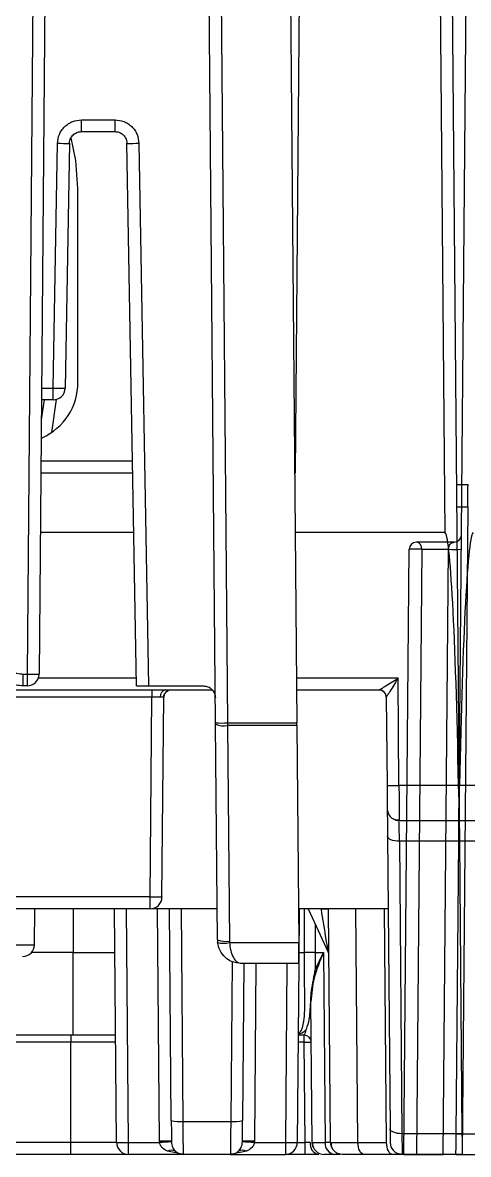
# Model space of a CAD drawing. Header units: inches. Extents: x 897.4 to 914.4, y -8.5 to 2.5.
# Drawn here: x 907.693 to 908.061, y -6.024 to -5.089 of the extents above; entities that cross this region are included whole.
import ezdxf

# ---------------------------------------------------------------- set-up
doc = ezdxf.new("R2010")
doc.units = ezdxf.units.IN
doc.header["$LTSCALE"] = 4
doc.header["$MEASUREMENT"] = 0
doc.layers.get('0').update_dxf_attribs({"linetype": 'CONTINUOUS'})

msp = doc.modelspace()

# ---------------------------------------------------------------- linework, layer by layer
for p, q in [((908.03088, -4.29448), (908.04149, -5.51037)), ((908.04072, -4.29457), (908.05325, -5.73021)), ((907.70505, -4.66343), (907.69664, -5.62718)), ((907.71489, -4.66343), (907.70648, -5.62718)), ((907.85224, -5.66753), (907.84369, -4.6872)), ((907.85353, -4.6872), (907.86208, -5.66753)), ((907.91071, -4.6872), (907.91926, -5.66753)), ((908.05325, -5.73021), (908.06122, -4.81731)), ((907.9181, -5.46098), (907.92155, -5.06509)), ((907.74146, -5.16951), (907.76927, -5.16951)), ((907.74146, -5.17926), (907.74146, -5.16951)), ((907.76927, -5.17926), (907.76927, -5.16951)), ((907.74146, -5.17926), (907.76927, -5.17926)), ((907.71825, -5.39096), (907.72178, -5.18885)), ((907.73162, -5.18893), (907.72809, -5.39105)), ((907.78693, -5.63694), (907.77911, -5.18893)), ((907.78895, -5.18885), (907.79677, -5.63694)), ((907.73863, -5.38635), (907.73863, -5.22611)), ((907.70854, -5.39096), (907.71825, -5.39096)), ((907.71825, -5.40072), (907.71825, -5.39096)), ((907.71079, -5.40072), (907.70831, -5.41723)), ((907.71825, -5.40072), (907.70846, -5.40072)), ((907.72078, -5.40039), (907.71667, -5.42776)), ((907.78369, -5.45131), (907.70801, -5.45131)), ((907.70793, -5.46098), (907.78386, -5.46098)), ((907.91746, -5.46098), (907.9181, -5.46098)), ((908.06063, -5.471), (908.05099, -5.471)), ((908.05114, -5.48897), (908.06048, -5.48897)), ((908.06048, -5.48897), (908.05581, -6.02375)), ((907.78472, -5.51037), (907.7075, -5.51037)), ((908.04149, -5.51037), (907.91789, -5.51037)), ((908.04924, -5.51824), (908.01801, -5.51824)), ((908.00774, -6.02375), (908.01211, -5.52409)), ((908.02253, -5.52409), (908.01817, -6.02375)), ((908.02253, -5.52409), (908.04462, -5.52409)), ((908.04026, -6.02375), (908.04462, -5.52409)), ((907.6935, -5.62718), (907.69664, -5.62718)), ((907.6935, -5.63694), (907.6935, -5.62718)), ((907.69664, -5.62718), (907.69664, -5.63694)), ((907.78682, -5.63062), (907.70583, -5.63062)), ((908.00287, -5.63062), (907.91894, -5.63062)), ((908.00364, -5.71915), (908.00287, -5.63062)), ((907.29708, -5.64029), (907.84948, -5.64029)), ((907.69664, -5.63694), (907.6935, -5.63694)), ((907.79677, -5.63694), (907.84222, -5.63694)), ((907.79961, -5.64029), (907.79961, -5.64614)), ((907.81192, -5.64144), (907.81319, -5.6407)), ((907.91903, -5.64029), (907.98726, -5.64029)), ((907.98726, -5.64029), (907.98726, -5.64029)), ((907.79961, -5.64614), (907.67998, -5.64614)), ((907.79817, -5.81124), (907.79961, -5.64614)), ((907.80801, -5.81124), (907.80945, -5.64614)), ((907.99317, -5.64614), (907.99306, -5.64507)), ((907.99317, -5.64614), (907.99316, -5.64614)), ((907.99316, -5.64614), (907.9938, -5.71906)), ((907.85225, -5.66865), (907.85224, -5.66753)), ((907.8538, -5.84665), (907.85225, -5.66865)), ((907.86208, -5.66753), (907.91926, -5.66753)), ((907.86208, -5.66753), (907.86209, -5.66976)), ((907.91928, -5.66976), (907.86209, -5.66976)), ((907.86209, -5.66976), (907.86365, -5.84776)), ((907.91928, -5.66976), (907.91926, -5.66753)), ((907.91928, -5.66976), (907.92085, -5.84888)), ((908.05282, -5.71915), (908.00364, -5.71915)), ((908.10286, -5.71915), (908.05368, -5.71915)), ((908.00381, -5.74816), (908.05341, -5.74816)), ((908.05309, -5.74816), (908.10269, -5.74816)), ((907.99417, -5.76114), (907.99628, -6.00263)), ((908.05355, -5.76521), (908.00401, -5.76521)), ((908.00401, -5.76521), (908.00612, -6.0067)), ((908.05084, -6.0067), (908.05294, -5.76521)), ((908.10249, -5.76521), (908.05294, -5.76521)), ((908.05355, -5.76521), (908.05566, -6.0067)), ((907.79817, -5.81124), (907.68089, -5.81124)), ((907.79817, -5.821), (907.79817, -5.81124)), ((907.79817, -5.821), (907.68089, -5.821)), ((907.70281, -5.85061), (907.70307, -5.821)), ((907.7347, -5.821), (907.7347, -5.85703)), ((907.77056, -6.01399), (907.76888, -5.821)), ((907.78041, -6.01399), (907.77872, -5.821)), ((907.85358, -5.821), (907.7997, -5.821)), ((907.80599, -6.01291), (907.80431, -5.821)), ((907.81568, -5.99585), (907.81416, -5.821)), ((907.82552, -5.99654), (907.82399, -5.821)), ((907.99469, -5.821), (907.9206, -5.821)), ((907.92138, -5.821), (907.92099, -5.86545)), ((907.92552, -5.85703), (907.92552, -5.821)), ((907.92861, -5.821), (907.94526, -5.8567)), ((907.94716, -6.01399), (907.94548, -5.821)), ((907.9698, -6.01399), (907.96812, -5.821)), ((907.99342, -6.01399), (907.99174, -5.821)), ((907.93448, -5.83358), (907.93448, -5.85703)), ((907.8538, -5.84665), (907.85395, -5.84888)), ((907.86365, -5.84776), (907.86372, -5.84888)), ((907.86372, -5.84888), (907.92085, -5.84888)), ((907.44375, -5.85061), (907.70281, -5.85061)), ((907.7347, -5.85703), (907.70036, -5.85703)), ((907.7347, -5.92533), (907.7347, -5.85703)), ((907.7347, -5.85703), (907.76919, -5.85703)), ((907.92106, -5.85703), (907.92552, -5.85703)), ((907.93438, -5.87129), (907.94139, -5.85703)), ((907.93448, -5.85703), (907.93438, -5.87129)), ((907.93448, -5.85703), (907.94139, -5.85703)), ((907.94139, -5.85703), (907.94276, -6.01399)), ((907.86589, -5.86454), (907.86474, -5.99654)), ((907.921, -5.86616), (907.87349, -5.86616)), ((907.87571, -5.86616), (907.87458, -5.99585)), ((907.88555, -5.86616), (907.88427, -6.01291)), ((907.91114, -5.86616), (907.90985, -6.01399)), ((907.92098, -5.86616), (907.91969, -6.01399)), ((907.93201, -6.01399), (907.93099, -5.8978)), ((907.7347, -5.92533), (907.61555, -5.92533)), ((907.73273, -5.93118), (907.65538, -5.93118)), ((907.73273, -5.92533), (907.73273, -5.93118)), ((907.73273, -6.01399), (907.73273, -5.93118)), ((907.76984, -5.93118), (907.73273, -5.93118)), ((907.92538, -5.93118), (907.92042, -5.93118)), ((907.92538, -5.92533), (907.92047, -5.92533)), ((907.92538, -5.93118), (907.92538, -5.92533)), ((907.9261, -6.01399), (907.92538, -5.93118)), ((907.82552, -5.99654), (907.86474, -5.99654)), ((908.05566, -6.0067), (908.00612, -6.0067)), ((908.05084, -6.0067), (908.10038, -6.0067)), ((907.73273, -6.01399), (907.65521, -6.01399)), ((907.73273, -6.02375), (907.73273, -6.01399)), ((907.77056, -6.01399), (907.73273, -6.01399)), ((907.78041, -6.01399), (907.80602, -6.01399)), ((907.78041, -6.02375), (907.78041, -6.01399)), ((907.80602, -6.01399), (907.80599, -6.01291)), ((907.81583, -6.01291), (907.81585, -6.01351)), ((907.87441, -6.01351), (907.87443, -6.01291)), ((907.88427, -6.01291), (907.88423, -6.01399)), ((907.88423, -6.01399), (907.90985, -6.01399)), ((907.90985, -6.01399), (907.90985, -6.02375)), ((907.91969, -6.01399), (907.9261, -6.01399)), ((907.9261, -6.02375), (907.9261, -6.01399)), ((907.93201, -6.01399), (907.93269, -6.014)), ((907.94716, -6.01399), (907.94276, -6.01399)), ((907.94716, -6.01399), (907.94793, -6.014)), ((907.9698, -6.01399), (907.99342, -6.01399)), ((907.73273, -6.02375), (907.65521, -6.02375)), ((907.82568, -6.02375), (907.78041, -6.02375)), ((907.82223, -6.02308), (907.81242, -6.02118)), ((907.86458, -6.02375), (907.82568, -6.02375)), ((907.87784, -6.02118), (907.86458, -6.02375)), ((907.86458, -6.02375), (907.90985, -6.02375)), ((907.9261, -6.02375), (907.90985, -6.02375)), ((907.95547, -6.02375), (907.95026, -6.02375)), ((907.99834, -6.02375), (907.97472, -6.02375)), ((908.00248, -6.02375), (907.99834, -6.02375)), ((908.05581, -6.02375), (908.00622, -6.02375)), ((908.00774, -6.02375), (908.01365, -6.02375)), ((908.01365, -6.02375), (908.01817, -6.02375)), ((908.01817, -6.02375), (908.04026, -6.02375)), ((908.04478, -6.02375), (908.04026, -6.02375)), ((908.05069, -6.02375), (908.04478, -6.02375)), ((908.05069, -6.02375), (908.10028, -6.02375))]:
    msp.add_line(p, q)
at = {"flags": 128}
for points in [[(907.73863, -5.22611), (907.73699, -5.20309), (907.73315, -5.18433)], [(908.06048, -5.48897), (908.06051, -5.48538), (908.06054, -5.48198), (908.06057, -5.47887), (908.06059, -5.47617), (908.06061, -5.47397), (908.06062, -5.47234), (908.06063, -5.47133), (908.06063, -5.471)], [(908.05309, -5.74816), (908.0531, -5.7476), (908.05311, -5.74595), (908.05314, -5.74327), (908.05317, -5.73965), (908.05321, -5.73525), (908.05325, -5.73021)], [(908.05325, -5.73021), (908.05329, -5.73525), (908.05333, -5.73966), (908.05336, -5.74327), (908.05339, -5.74595), (908.0534, -5.7476), (908.05341, -5.74816)], [(908.05294, -5.76521), (908.05299, -5.7604), (908.05302, -5.75621), (908.05305, -5.75278), (908.05307, -5.75025), (908.05309, -5.74869), (908.05309, -5.74816)], [(908.05341, -5.74816), (908.05341, -5.74869), (908.05342, -5.75025), (908.05345, -5.75279), (908.05348, -5.75621), (908.05351, -5.7604), (908.05355, -5.76521)], [(908.00401, -5.76521), (908.0021, -5.76514), (908.00025, -5.76492), (907.99855, -5.76455), (907.99706, -5.76405), (907.99584, -5.76343), (907.99493, -5.76272), (907.99436, -5.76194), (907.99417, -5.76114)], [(907.921, -5.86616), (907.92099, -5.86584), (907.92099, -5.86489), (907.92097, -5.86333), (907.92095, -5.86122), (907.92093, -5.85863), (907.92091, -5.85564), (907.92088, -5.85236), (907.92085, -5.84888)], [(908.00612, -6.0067), (908.0042, -6.00664), (908.00236, -6.00641), (908.00066, -6.00604), (907.99917, -6.00554), (907.99795, -6.00492), (907.99704, -6.00421), (907.99647, -6.00344), (907.99628, -6.00263)], [(908.05069, -6.02375), (908.05069, -6.02323), (908.05071, -6.02167), (908.05073, -6.01913), (908.05076, -6.0157), (908.05079, -6.01151), (908.05084, -6.0067)], [(908.05566, -6.0067), (908.0557, -6.01151), (908.05574, -6.0157), (908.05577, -6.01913), (908.05579, -6.02167), (908.05581, -6.02323), (908.05581, -6.02375)], [(907.93276, -6.0177), (907.93221, -6.0159), (907.93201, -6.01399)], [(907.97472, -6.02375), (907.97377, -6.02356), (907.97285, -6.02301), (907.972, -6.02211), (907.97126, -6.0209), (907.97064, -6.01942), (907.97019, -6.01773), (907.9699, -6.0159), (907.9698, -6.01399)], [(907.99834, -6.02375), (907.99739, -6.02356), (907.99647, -6.02301), (907.99562, -6.02211), (907.99488, -6.0209), (907.99427, -6.01942), (907.99381, -6.01773), (907.99352, -6.0159), (907.99342, -6.01399)], [(907.81905, -6.02118), (907.81975, -6.02176), (907.81986, -6.02184)], [(907.87021, -6.02198), (907.87051, -6.02176), (907.87121, -6.02118)], [(907.957, -6.02375), (907.9551, -6.02356), (907.95335, -6.02305)], [(908.00622, -6.02375), (908.00431, -6.02356), (908.00352, -6.02337)]]:
    msp.add_lwpolyline(points, dxfattribs=at)
for centre, radius, start, end in [((907.72916, -4.90682), 0.28213, 268.50057, 270.49933), ((907.78157, -4.90682), 0.28213, 269.50067, 271.49943), ((907.68862, -5.38635), 0.05001, 294.07142, 0), ((907.71825, -5.39088), 0.00984, 270, 359), ((908.04924, -5.51233), 0.00591, 270, 359.5), ((908.01801, -5.52414), 0.00591, 90, 179.5), ((908.01722, -5.52352), 0.00534, 353.86181, 81.52913), ((908.016, -5.58571), 0.06174, 88.13235, 93.61496), ((908.01685, -5.69602), 0.17202, 88.10605, 89.61312), ((908.04983, -5.40654), 0.11767, 267.46021, 272.53979), ((907.69664, -5.6271), 0.00984, 270, 359.5), ((907.81177, -5.64543), 0.00525, 101.28525, 187.51751), ((907.81535, -5.64619), 0.00591, 90, 179.5), ((907.98726, -5.64619), 0.00591, 0.5, 90), ((907.98726, -5.64619), 0.0059, 56.97846, 89.99672), ((907.98726, -5.64619), 0.0059, 10.91639, 56.97932), ((907.85716, -5.38551), 0.28206, 269.00032, 270.99968), ((907.85949, -5.64872), 0.0212, 250.0361, 277.05369), ((907.99995, -5.57808), 0.14111, 267.50153, 271.49869), ((908.00381, -5.73832), 0.00984, 180.5, 221.36328), ((908.00381, -5.73832), 0.00984, 238.59297, 270), ((907.79817, -5.81115), 0.00984, 270, 359.5), ((907.94253, -5.99021), 0.16892, 88.99846, 91.00154), ((907.86104, -5.82672), 0.0212, 250.03721, 277.05175), ((907.85884, -5.82849), 0.02097, 256.52849, 283.47151), ((907.69297, -5.85052), 0.00984, 270, 359.5), ((907.93, -6.20745), 0.35045, 89.26719, 90.73281), ((907.93991, -5.8592), 0.00591, 0.5, 25), ((907.92782, -5.89785), 0.00317, 0.84617, 29.10891), ((907.92538, -5.93123), 0.00591, 0.5, 90), ((907.8228, -5.96465), 0.03201, 257.14495, 274.87727), ((907.86746, -5.96465), 0.032, 265.12221, 282.85568), ((907.78041, -6.01391), 0.00984, 180.5, 270), ((907.81091, -6.29493), 0.28206, 89.00032, 90.99968), ((907.82539, -6.30636), 0.29301, 91.86661, 93.7902), ((907.86487, -6.30629), 0.29294, 86.20958, 88.13361), ((907.87935, -6.29493), 0.28205, 89.0003, 90.9997), ((907.90985, -6.01391), 0.00984, 270, 359.5), ((907.93895, -6.01518), 0.00875, 172.47951, 258.71645), ((907.9516, -6.01496), 0.00889, 173.76732, 261.36346), ((907.957, -6.01391), 0.00984, 180.5, 209.931), ((908.00622, -6.01391), 0.00984, 180.5, 221.36328), ((907.81574, -6.02612), 0.00595, 56.13624, 123.86376), ((907.82568, -6.01391), 0.00984, 239.52605, 270), ((907.86458, -6.01391), 0.00984, 270, 302.35344), ((907.87452, -6.02612), 0.00595, 56.13708, 123.86292), ((907.94185, -6.01391), 0.00984, 225.04334, 270)]:
    msp.add_arc(centre, radius, start, end)
for centre, major_axis, start_param, end_param in [((908.04395, -5.79235), (-0.00246, 0.28198), 4.974678, 6.282881), ((908.06255, -5.79235), (0.00246, 0.28198), 0.000305, 1.308507)]:
    msp.add_ellipse(centre, major_axis=major_axis, ratio=0.034903, start_param=start_param, end_param=end_param)
for points, knots in [([(907.72178, -5.18885), (907.72208, -5.1864), (907.72255, -5.18264), (907.72502, -5.17814), (907.72755, -5.17508), (907.73067, -5.17257), (907.73522, -5.17017), (907.73901, -5.16977), (907.74146, -5.16951)], [0, 0, 0, 0, 0.239689, 0.368347, 0.500006, 0.628663, 0.760322, 1, 1, 1, 1]), ([(907.76927, -5.16951), (907.77172, -5.16977), (907.77549, -5.17016), (907.78003, -5.17256), (907.78314, -5.17503), (907.7857, -5.17811), (907.78818, -5.18261), (907.78865, -5.1864), (907.78895, -5.18885)], [0, 0, 0, 0, 0.239678, 0.368337, 0.499991, 0.628652, 0.760311, 1, 1, 1, 1]), ([(907.73162, -5.18893), (907.73169, -5.18815), (907.73182, -5.18662), (907.73266, -5.18454), (907.73383, -5.18278), (907.73566, -5.181), (907.73824, -5.17956), (907.74044, -5.17936), (907.74146, -5.17926)], [0, 0, 0, 0, 0.1541562, 0.30005, 0.4376721, 0.5670161, 0.7999079, 1, 1, 1, 1]), ([(907.76927, -5.17926), (907.77029, -5.17936), (907.7725, -5.17956), (907.77507, -5.181), (907.7769, -5.18278), (907.77807, -5.18454), (907.77891, -5.18662), (907.77904, -5.18815), (907.77911, -5.18893)], [0, 0, 0, 0, 0.200083, 0.432975, 0.562327, 0.699949, 0.845843, 1, 1, 1, 1]), ([(907.71825, -5.39096), (907.71954, -5.39098), (907.72212, -5.39103), (907.72537, -5.39106), (907.72765, -5.39108), (907.72795, -5.39106), (907.72809, -5.39105)], [0, 0, 0, 0, 0.249998, 0.499998, 0.749985, 1, 1, 1, 1]), ([(908.04462, -5.52409), (908.04463, -5.52391), (908.04465, -5.52353), (908.04476, -5.52274), (908.04517, -5.52122), (908.04666, -5.51875), (908.04815, -5.51846), (908.04924, -5.51824)], [0, 0, 0, 0, 0.031859, 0.066121, 0.146361, 0.3726, 1, 1, 1, 1]), ([(908.05341, -5.51652), (908.05308, -5.51683), (908.05254, -5.51732), (908.05185, -5.51763), (908.05159, -5.51774)], [0, 0, 0, 0, 0.62144, 1, 1, 1, 1]), ([(907.6935, -5.63694), (907.68948, -5.63658), (907.68085, -5.6358), (907.66838, -5.62904), (907.65996, -5.61931), (907.65546, -5.60918), (907.65465, -5.60343), (907.65424, -5.60048)], [0, 0, 0, 0, 0.204935, 0.439693, 0.704161, 0.848323, 1, 1, 1, 1]), ([(907.66406, -5.59984), (907.66469, -5.60335), (907.66601, -5.61064), (907.67295, -5.61979), (907.68258, -5.62603), (907.68995, -5.62681), (907.6935, -5.62718)], [0, 0, 0, 0, 0.241043, 0.500005, 0.758963, 1, 1, 1, 1]), ([(907.69664, -5.62718), (907.69793, -5.62719), (907.70051, -5.62721), (907.70376, -5.62722), (907.70604, -5.62721), (907.70633, -5.62719), (907.70648, -5.62718)], [0, 0, 0, 0, 0.249998, 0.499991, 0.749994, 1, 1, 1, 1]), ([(907.98726, -5.64029), (907.98734, -5.64025), (907.9875, -5.64018), (907.98849, -5.6396), (907.98996, -5.63868), (907.9928, -5.63692), (907.9972, -5.63419), (908.00096, -5.63182), (908.00287, -5.63062)], [0, 0, 0, 0, 0.082518, 0.174948, 0.282278, 0.407726, 0.69957, 1, 1, 1, 1]), ([(908.00287, -5.63062), (908.00168, -5.63253), (907.99934, -5.63631), (907.99661, -5.6407), (907.99484, -5.64352), (907.99391, -5.64498), (907.99331, -5.64593), (907.99321, -5.64607), (907.99317, -5.64614)], [0, 0, 0, 0, 0.300432, 0.592273, 0.717712, 0.825034, 0.917465, 1, 1, 1, 1]), ([(907.78693, -5.63694), (907.78706, -5.63694), (907.78732, -5.63694), (907.78908, -5.63694), (907.791, -5.63694), (907.79275, -5.63694), (907.7947, -5.63694), (907.79608, -5.63694), (907.79677, -5.63694)], [0, 0, 0, 0, 0.2324894, 0.4761947, 0.6028739, 0.732399, 0.8647763, 1, 1, 1, 1]), ([(907.8094, -5.64614), (907.80943, -5.64558), (907.80947, -5.64484), (907.80981, -5.64419), (907.8099, -5.64403)], [0, 0, 0, 0, 0.748273, 1, 1, 1, 1]), ([(907.84222, -5.63694), (907.8435, -5.63709), (907.84607, -5.63738), (907.84931, -5.63963), (907.85159, -5.64285), (907.8519, -5.64542), (907.85206, -5.6467)], [0, 0, 0, 0, 0.249999, 0.500002, 0.749999, 1, 1, 1, 1]), ([(907.80657, -5.64612), (907.80608, -5.64612), (907.80512, -5.64613), (907.80339, -5.64614), (907.80154, -5.64614), (907.80025, -5.64614), (907.79961, -5.64614)], [0, 0, 0, 0, 0.249987, 0.499982, 0.749997, 1, 1, 1, 1]), ([(907.80945, -5.64614), (907.80941, -5.64614), (907.80934, -5.64614), (907.80875, -5.64614), (907.80786, -5.64613), (907.807, -5.64612), (907.80657, -5.64612)], [0, 0, 0, 0, 0.249995, 0.500005, 0.749998, 1, 1, 1, 1]), ([(907.9938, -5.71906), (907.99382, -5.72151), (907.99386, -5.7253), (907.99389, -5.7298), (907.99392, -5.73288), (907.99394, -5.73535), (907.99396, -5.73775), (907.99397, -5.73815), (907.99397, -5.7384)], [0, 0, 0, 0, 0.239689, 0.371348, 0.50001, 0.631665, 0.760322, 1, 1, 1, 1]), ([(908.00364, -5.71915), (908.00366, -5.7215), (908.00368, -5.72608), (908.00372, -5.73235), (908.00375, -5.73762), (908.00378, -5.74295), (908.0038, -5.74728), (908.00381, -5.74788), (908.00381, -5.74816)], [0, 0, 0, 0, 0.154148, 0.300033, 0.437653, 0.566998, 0.799894, 1, 1, 1, 1]), ([(908.05325, -5.73021), (908.0531, -5.72715), (908.05292, -5.72352), (908.05283, -5.71974), (908.05282, -5.71915)], [0, 0, 0, 0, 0.845051, 1, 1, 1, 1]), ([(908.05325, -5.73021), (908.0534, -5.72715), (908.05358, -5.72352), (908.05367, -5.71974), (908.05368, -5.71915)], [0, 0, 0, 0, 0.845051, 1, 1, 1, 1]), ([(907.99397, -5.7384), (907.99397, -5.7387), (907.99398, -5.73929), (907.99402, -5.74414), (907.99408, -5.75136), (907.99414, -5.75788), (907.99417, -5.76114)], [0, 0, 0, 0, 0.244855, 0.499898, 0.750069, 1, 1, 1, 1]), ([(907.99469, -5.742), (907.99514, -5.74289), (907.99606, -5.74468), (907.99837, -5.74656), (908.00104, -5.74765), (908.0029, -5.74761), (908.00381, -5.74759)], [0, 0, 0, 0, 0.250228, 0.507072, 0.76001, 1, 1, 1, 1]), ([(908.00401, -5.76521), (908.00398, -5.76257), (908.00392, -5.75744), (908.00386, -5.7519), (908.00384, -5.75004), (908.00382, -5.74913)], [0, 0, 0, 0, 0.353103, 0.686443, 1, 1, 1, 1]), ([(907.80801, -5.81124), (907.80786, -5.81125), (907.80756, -5.81127), (907.80529, -5.81128), (907.80203, -5.81127), (907.79946, -5.81125), (907.79817, -5.81124)], [0, 0, 0, 0, 0.250003, 0.500004, 0.750004, 1, 1, 1, 1]), ([(907.94526, -5.8567), (907.94525, -5.85667), (907.94524, -5.85659), (907.9451, -5.8558), (907.94459, -5.85264), (907.94274, -5.84097), (907.94093, -5.82973), (907.93958, -5.82131)], [0, 0, 0, 0, 0.024065, 0.051118, 0.120636, 0.341477, 1, 1, 1, 1]), ([(907.87349, -5.86616), (907.87074, -5.86583), (907.86603, -5.86527), (907.85999, -5.86126), (907.85557, -5.85591), (907.85447, -5.85114), (907.85395, -5.84888)], [0, 0, 0, 0, 0.3023483, 0.5168829, 0.7701482, 1, 1, 1, 1]), ([(907.86372, -5.84888), (907.86399, -5.85114), (907.86455, -5.85591), (907.86672, -5.86126), (907.86981, -5.86527), (907.87213, -5.86583), (907.87349, -5.86616)], [0, 0, 0, 0, 0.2298295, 0.4831193, 0.6976156, 1, 1, 1, 1]), ([(907.92048, -5.9237), (907.92098, -5.92342), (907.92247, -5.92259), (907.92402, -5.91949), (907.92535, -5.91386), (907.92581, -5.90679), (907.92591, -5.89927), (907.92588, -5.89053), (907.92568, -5.87956), (907.92554, -5.86675), (907.92552, -5.86025), (907.92552, -5.85703)], [0, 0, 0, 0, 0.0751411, 0.2277386, 0.3743676, 0.5374255, 0.6138926, 0.687103, 0.849549, 0.9254751, 1, 1, 1, 1]), ([(907.94139, -5.85703), (907.93843, -5.86404), (907.93253, -5.87802), (907.9315, -5.89122), (907.93099, -5.8978)], [0, 0, 0, 0, 0.501475, 1, 1, 1, 1]), ([(907.93437, -5.8713), (907.93383, -5.87407), (907.93264, -5.88017), (907.93107, -5.88873), (907.93075, -5.89385), (907.93059, -5.8963)], [0, 0, 0, 0, 0.302003, 0.665547, 1, 1, 1, 1]), ([(907.93059, -5.8963), (907.93031, -5.90167), (907.92973, -5.91304), (907.92793, -5.91795), (907.92698, -5.92053)], [0, 0, 0, 0, 0.472604, 1, 1, 1, 1]), ([(907.92698, -5.92054), (907.92551, -5.92212), (907.92372, -5.92405), (907.92097, -5.92438), (907.92048, -5.92444)], [0, 0, 0, 0, 0.821732, 1, 1, 1, 1]), ([(907.92538, -5.92533), (907.92569, -5.92506), (907.92621, -5.92461), (907.92675, -5.92174), (907.92698, -5.92054)], [0, 0, 0, 0, 0.58279, 1, 1, 1, 1]), ([(907.76979, -5.92533), (907.76825, -5.92533), (907.75686, -5.92533), (907.74497, -5.92533), (907.7347, -5.92533)], [0, 0, 0, 0, 0.1353844, 1, 1, 1, 1]), ([(907.92538, -5.93118), (907.92615, -5.93117), (907.9277, -5.93116), (907.92965, -5.93116), (907.93102, -5.93116), (907.93119, -5.93117), (907.93128, -5.93118)], [0, 0, 0, 0, 0.250006, 0.5, 0.749994, 1, 1, 1, 1]), ([(907.81568, -5.99585), (907.8157, -5.99775), (907.81573, -6.00153), (907.81577, -6.0065), (907.81581, -6.01062), (907.81582, -6.01215), (907.81583, -6.01291)], [0, 0, 0, 0, 0.250791, 0.500074, 0.750804, 1, 1, 1, 1]), ([(907.82568, -6.02375), (907.82568, -6.02348), (907.82568, -6.0229), (907.82564, -6.01785), (907.8256, -6.01059), (907.82556, -6.00304), (907.82554, -5.99874), (907.82552, -5.99654)], [0, 0, 0, 0, 0.205286, 0.440165, 0.704519, 0.848533, 1, 1, 1, 1]), ([(907.86474, -5.99654), (907.86472, -5.99874), (907.8647, -6.00304), (907.86466, -6.01059), (907.86462, -6.01785), (907.86458, -6.0229), (907.86458, -6.02348), (907.86458, -6.02375)], [0, 0, 0, 0, 0.151467, 0.295481, 0.559835, 0.794714, 1, 1, 1, 1]), ([(907.87443, -6.01291), (907.87444, -6.01215), (907.87445, -6.01062), (907.87448, -6.00648), (907.87453, -6.00151), (907.87456, -5.99774), (907.87458, -5.99585)], [0, 0, 0, 0, 0.250778, 0.500061, 0.75079, 1, 1, 1, 1]), ([(907.99628, -6.00263), (907.99629, -6.00427), (907.99632, -6.00753), (907.99635, -6.0111), (907.99637, -6.01356), (907.99637, -6.01385), (907.99638, -6.01399)], [0, 0, 0, 0, 0.250786, 0.500064, 0.750794, 1, 1, 1, 1]), ([(908.00612, -6.0067), (908.00613, -6.00914), (908.00614, -6.01401), (908.00617, -6.01942), (908.00619, -6.02306), (908.00621, -6.02352), (908.00622, -6.02375)], [0, 0, 0, 0, 0.249998, 0.500003, 0.749996, 1, 1, 1, 1]), ([(907.77056, -6.01399), (907.77071, -6.014), (907.77101, -6.01402), (907.77328, -6.01403), (907.77654, -6.01402), (907.77912, -6.014), (907.78041, -6.01399)], [0, 0, 0, 0, 0.250007, 0.500004, 0.750006, 1, 1, 1, 1]), ([(907.81242, -6.02118), (907.811, -6.02041), (907.80881, -6.01921), (907.80695, -6.01679), (907.80623, -6.01518), (907.80609, -6.01438), (907.80602, -6.01399)], [0, 0, 0, 0, 0.498484, 0.770652, 0.889238, 1, 1, 1, 1]), ([(907.81585, -6.01351), (907.81594, -6.01432), (907.81612, -6.01596), (907.81707, -6.01882), (907.81826, -6.02023), (907.81905, -6.02118)], [0, 0, 0, 0, 0.240756, 0.49064, 1, 1, 1, 1]), ([(907.87121, -6.02118), (907.872, -6.02023), (907.87319, -6.01882), (907.87414, -6.01596), (907.87432, -6.01432), (907.87441, -6.01351)], [0, 0, 0, 0, 0.509364, 0.759247, 1, 1, 1, 1]), ([(907.88423, -6.01399), (907.88417, -6.01438), (907.88402, -6.01518), (907.88331, -6.01678), (907.88145, -6.01921), (907.87926, -6.02041), (907.87784, -6.02118)], [0, 0, 0, 0, 0.110672, 0.229174, 0.501137, 1, 1, 1, 1]), ([(907.90985, -6.01399), (907.91114, -6.014), (907.91372, -6.01402), (907.91697, -6.01403), (907.91925, -6.01402), (907.91955, -6.014), (907.91969, -6.01399)], [0, 0, 0, 0, 0.2499923, 0.500001, 0.7499965, 1, 1, 1, 1]), ([(907.93028, -6.01403), (907.92999, -6.01403), (907.92941, -6.01402), (907.92837, -6.01401), (907.92726, -6.014), (907.92649, -6.014), (907.9261, -6.01399)], [0, 0, 0, 0, 0.2499883, 0.4999976, 0.7500194, 1, 1, 1, 1]), ([(907.93218, -6.014), (907.93227, -6.01522), (907.93241, -6.01708), (907.93359, -6.0194), (907.93447, -6.0204), (907.93492, -6.0209)], [0, 0, 0, 0, 0.48493, 0.740865, 1, 1, 1, 1]), ([(907.93269, -6.014), (907.9331, -6.01401), (907.93407, -6.01403), (907.9396, -6.01401), (907.94276, -6.01399)], [0, 0, 0, 0, 0.430067, 1, 1, 1, 1]), ([(907.94755, -6.014), (907.94757, -6.01491), (907.94761, -6.01677), (907.94878, -6.01943), (907.95071, -6.02172), (907.95251, -6.02262), (907.9534, -6.02307)], [0, 0, 0, 0, 0.239197, 0.491596, 0.748595, 1, 1, 1, 1]), ([(907.94793, -6.014), (907.94811, -6.014), (907.94867, -6.01401), (907.9529, -6.01401), (907.95996, -6.01401), (907.96652, -6.014), (907.9698, -6.01399)], [0, 0, 0, 0, 0.143484, 0.428989, 0.714495, 1, 1, 1, 1]), ([(907.99709, -6.01759), (907.99755, -6.01848), (907.99846, -6.02028), (908.00077, -6.0222), (908.00343, -6.02337), (908.00531, -6.02343), (908.00622, -6.02345)], [0, 0, 0, 0, 0.252367, 0.510265, 0.762588, 1, 1, 1, 1]), ([(907.77887, -6.02375), (907.77144, -6.02375), (907.75638, -6.02375), (907.74068, -6.02375), (907.73273, -6.02375)], [0, 0, 0, 0, 0.493449, 1, 1, 1, 1]), ([(907.81822, -6.02024), (907.81888, -6.02089), (907.82025, -6.02222), (907.82292, -6.02325), (907.82478, -6.02323), (907.82568, -6.02323)], [0, 0, 0, 0, 0.328144, 0.673101, 1, 1, 1, 1]), ([(907.86458, -6.02323), (907.86548, -6.02323), (907.86734, -6.02325), (907.87, -6.02222), (907.87137, -6.02089), (907.87204, -6.02024)], [0, 0, 0, 0, 0.326899, 0.671856, 1, 1, 1, 1]), ([(907.93723, -6.02375), (907.93561, -6.02375), (907.93236, -6.02375), (907.92819, -6.02375), (907.9261, -6.02375)], [0, 0, 0, 0, 0.499995, 1, 1, 1, 1]), ([(907.95026, -6.02375), (907.94784, -6.02375), (907.943, -6.02375), (907.94223, -6.02375), (907.94185, -6.02375)], [0, 0, 0, 0, 0.5000025, 1, 1, 1, 1]), ([(907.97472, -6.02375), (907.97216, -6.02375), (907.96702, -6.02375), (907.96147, -6.02375), (907.95766, -6.02375), (907.95722, -6.02375), (907.957, -6.02375)], [0, 0, 0, 0, 0.249219, 0.499944, 0.749228, 1, 1, 1, 1]), ([(908.00622, -6.02375), (908.00612, -6.02375), (908.00592, -6.02375), (908.00424, -6.02375), (908.00178, -6.02375), (907.99949, -6.02375), (907.99834, -6.02375)], [0, 0, 0, 0, 0.249223, 0.499943, 0.749234, 1, 1, 1, 1])]:
    msp.add_open_spline(points, degree=3, knots=knots)

doc.saveas('drawing.dxf')
